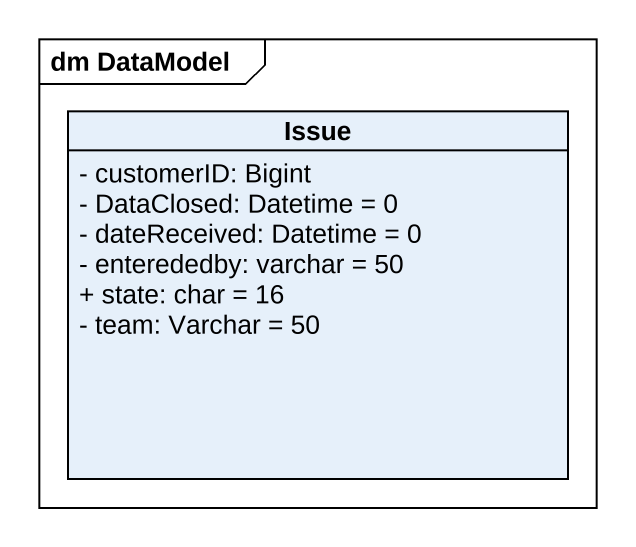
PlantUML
@startuml
mainframe dm DataModel
hide circle
hide empty members
skinparam classAttributeIconSize 0
class Issue {
  - customerID: Bigint
  - DataClosed: Datetime = 0
  - dateReceived: Datetime = 0
  - enterededby: varchar = 50
  + state: char = 16
  - team: Varchar = 50
}
@enduml
